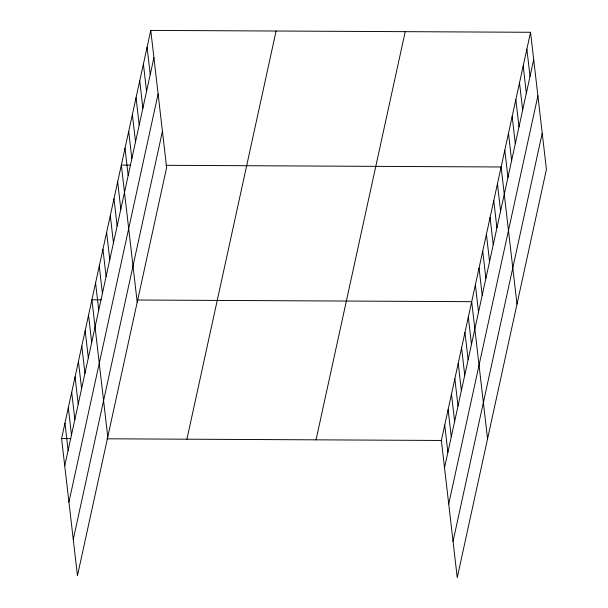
<?xml version="1.0" encoding="UTF-8"?>
<svg xmlns="http://www.w3.org/2000/svg" width="608" height="608" viewBox="0 0 608 608"><rect width="100%" height="100%" fill="white"/><g stroke="black" fill="none" stroke-linecap="round" stroke-linejoin="round"><path stroke-width="0.91" d="M150.761 30.4L166.63 167.542L77.452 575.715L61.583 438.573L150.761 30.4L530.548 32.285L546.417 169.427L457.239 577.6L441.37 440.458L530.548 32.285M64.737 465.834L153.915 57.661M68.932 502.094L158.11 93.921M73.256 539.456L162.435 131.282M186.914 439.196L276.093 31.023M316.038 439.835L405.217 31.662M444.524 467.719L533.702 59.546M448.719 503.979L537.898 95.806M453.044 541.34L542.222 133.167M130.614 165.14L121.334 165.095L137.203 302.244M165.893 165.315L501.121 166.98L516.982 304.122M101.186 299.843L91.907 299.797L107.776 436.939M137.393 300.018L471.686 301.674L487.555 438.824M61.583 438.573L70.87 438.619M107.076 438.801L441.37 440.458M526.87 49.119L530.024 76.38M523.192 65.96L526.346 93.222M519.513 82.794L522.667 110.056M515.835 99.628L518.989 126.897M512.156 116.47L515.31 143.731M508.478 133.304L511.632 160.565M504.8 150.146L507.954 177.407M497.443 183.821L500.597 211.082M493.764 200.655L496.918 227.916M490.086 217.489L493.24 244.75M486.408 234.331L489.562 261.592M482.729 251.165L485.883 278.426M479.043 268.006L482.205 295.268M475.365 284.84L478.526 312.102M468.32 317.095L471.474 344.356M464.953 332.515L468.107 359.776M461.586 347.936L464.74 375.197M458.212 363.356L461.366 390.617M454.845 378.776L457.999 406.038M451.478 394.197L454.632 421.458M448.111 409.617L451.265 436.878M444.737 425.038L447.891 452.299M147.083 47.234L150.237 74.503M143.404 64.076L146.558 91.337M139.726 80.91L142.88 108.171M136.048 97.751L139.202 125.012M132.369 114.585L135.523 141.846M128.691 131.419L131.845 158.688M125.012 148.261L128.166 175.522M117.656 181.936L120.81 209.198M113.977 198.77L117.131 226.032M110.299 215.612L113.453 242.873M106.62 232.446L109.774 259.707M102.942 249.28L106.096 276.541M99.264 266.122L102.418 293.383M95.585 282.956L98.739 310.217M88.54 315.218L91.694 342.479M85.166 330.63L88.32 357.899M81.799 346.051L84.953 373.312M78.432 361.471L81.586 388.732M75.058 376.892L78.219 404.153M71.691 392.312L74.845 419.573M68.324 407.732L71.478 434.994M64.957 423.153L68.111 450.414"/></g></svg>
